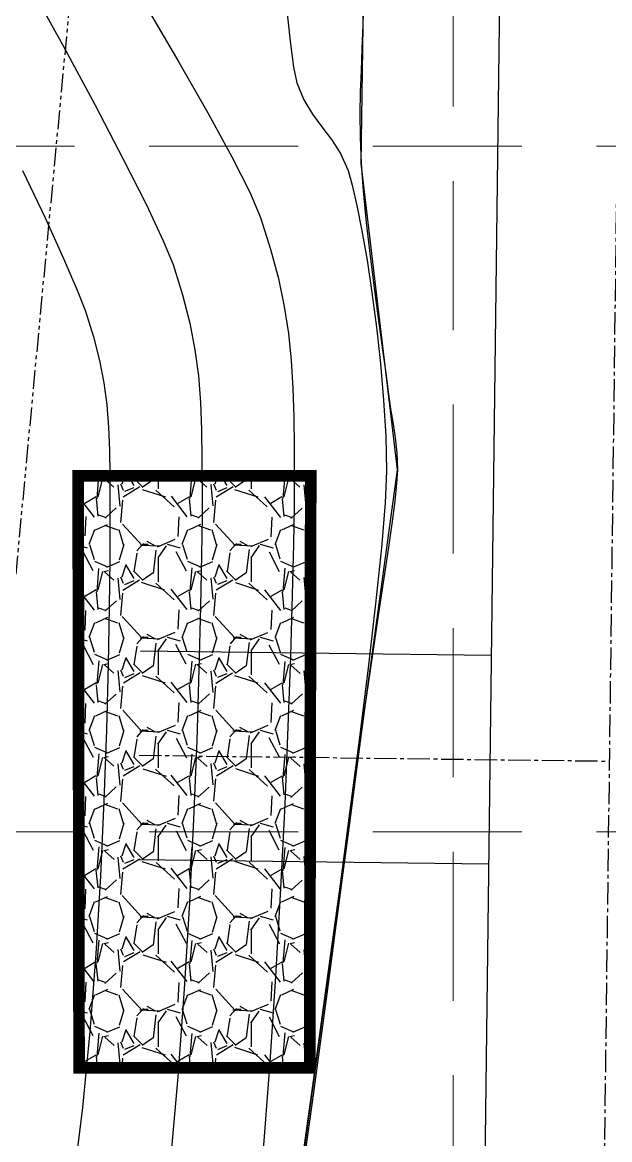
# Model space of a CAD drawing. Header units: inches. Extents: x 6967 to 7890, y 13663 to 15138.
# Drawn here: x 7782.34 to 7802.04, y 14712.21 to 14749.69 of the extents above; entities that cross this region are included whole.
import ezdxf

# ---------------------------------------------------------------- set-up
doc = ezdxf.new("R2010")
doc.units = ezdxf.units.IN
doc.header["$MEASUREMENT"] = 0
for name, pattern in [('ACAD_ISO02W100', [15, 12, -3]), ('CENTER2', [1.125, 0.75, -0.125, 0.125, -0.125]), ('DASHED', [0.75, 0.5, -0.25]), ('HIDDEN', [0.375, 0.25, -0.125]), ('xGWI003pt$0$PHANTOM2', [1.25, 0.625, -0.125, 0.125, -0.125, 0.125, -0.125])]:
    doc.linetypes.add(name, pattern=pattern)
for name, color, linetype in [('EC', 35, 'Continuous'), ('GRID', 254, 'HIDDEN'), ('LEGEND', 7, 'Continuous'), ('LIMITS OF DISTURBANCE', 1, 'HIDDEN'), ('V-ROAD-BACK-P', 2, 'Continuous'), ('V-STRM-CNTR-E', 11, 'CENTER2'), ('V-STRM-UNDR-E', 15, 'Continuous'), ('xGWI003pt$0$ROW', 3, 'xGWI003pt$0$PHANTOM2')]:
    doc.layers.add(name, color=color, linetype=linetype)

# ---------------------------------------------------------------- blocks, each defined once
blk = doc.blocks.new('A$C5A9A15D8')
at = {"layer": 'LEGEND', "linetype": 'ACAD_ISO02W100'}
h = blk.add_hatch(dxfattribs=at)
h.set_pattern_fill('GRAVEL', color=240, scale=6.239542902861828, style=0)
h.set_pattern_definition([(228.0128, (-443.5738500704401, -314.6513665602979), (-49.91633219236962, -56.15589449677243), [0.8394431439794187, -83.10502100299216]), (184.9697, (-444.1354089316992, -315.2753208506056), (74.87452139533133, 6.239488662559373), [1.440510790897905, -142.6105246220922]), (132.5103999999999, (-445.5705037993557, -315.4001117086482), (62.39537111534502, -68.63502605247159), [1.015722710071072, -100.5566730878942]), (267.2737, (-448.0039255314714, -316.9599974343819), (6.239518055299784, 124.7908598977362), [1.311789020811865, -129.8670881022031]), (292.8337, (-448.0663209605009, -318.270301443983), (-31.19777631970915, 74.87449244547543), [1.286312967139481, -127.34515845401]), (357.2737, (-447.5671575282731, -319.4558145955198), (-124.7908598977362, 6.239518055299787), [1.311789020811865, -129.8670881022031]), (37.6942, (-446.2568535186711, -319.5182100245529), (-81.11410357050225, -62.39536916120576), [1.734773873739771, -171.7424762302934]), (72.2553, (-444.8841540800422, -318.4574877310606), (43.67686747439494, 137.2699203476154), [1.637805137486397, -162.1427647670394]), (121.4296, (-444.3849906478126, -316.8976020053487), (-49.91639460039133, 81.11402676718619), [1.316231575358704, -130.3070694699984]), (175.2364, (-445.071340367128, -315.7744842828233), (68.63497783608176, -6.23949007053849), [1.502681596382008, -73.63136702500385]), (222.3974, (-446.5688306638149, -315.6496934247589), (-74.87456070167875, -68.63492252686748), [1.943293158010511, -192.3861661525274]), (138.8141, (-441.826778057638, -317.0223928633932), (-43.67681870675347, 37.43724065365782), [0.6632696501171155, -65.66397614102506]), (171.4692, (-442.3259414898685, -316.5856248602067), (81.11404703523417, -12.47913516075629), [1.261866438046058, -124.9250768646189]), (225, (-443.5738500704401, -316.3984385731092), (-6.927284193893688e-16, -6.23954483368184), [0.8824023968656229, -7.941640290419317]), (203.1986, (-444.0106180736411, -315.6496934247589), (31.1977128337948, 12.47909407477057), [0.4751911083961514, -47.04375126356059]), (291.8014, (-444.4473860768412, -315.8368797118565), (-6.239542344426787, 18.71863041204789), [0.6720174892669275, -32.928950567223]), (30.9638, (-444.1978043607278, -316.4608340021405), (18.7186163685666, 12.47910130188261), [1.091477000454707, -35.29099816807295]), (161.5651, (-443.2618729252972, -315.8992751408896), (12.47908851738508, -6.239532939701404), [0.7892460213258962, -18.94192323045021]), (16.38950000000001, (-448.0663209605009, -315.8368797118565), (62.39544274570402, 18.71858322118194), [1.105647002387116, -109.4593340157551]), (70.3462, (-447.0055986670141, -315.5249025667144), (-24.95814195721941, -68.63498525668675), [0.9275766874823422, -91.82989863492186]), (293.1986, (-443.2618729252972, -314.6513665602979), (-12.47909407477057, 31.1977128337948), [0.9503759772493998, -46.56856639470735]), (343.6105, (-442.8875003511248, -315.5249025667144), (-62.39544274570402, 18.71858322118195), [1.105647002387106, -109.459334015754]), (339.444, (-448.0663209605009, -319.7053963116286), (-31.19772602341072, 12.47906082522437), [1.066213091241029, -52.24446642898203]), (294.7751, (-447.0679940960426, -320.0797688858038), (-31.19766577876927, 68.63499328219208), [0.8933652737459417, -88.44329313124943]), (66.80140000000002, (-443.1994774962686, -320.8909094631872), (12.47909407477058, 31.1977128337948), [0.9503759772493996, -46.56856639470733]), (17.35400000000001, (-442.8251049220962, -320.0173734567707), (-81.11407033544509, -24.95813730805721), [1.045940816349631, -103.5478600391828]), (69.444, (-446.2568535186711, -320.8909094631872), (-12.47906082522438, -31.19772602341071), [0.5331065456205151, -52.77757297460258]), (101.3098999999995, (-443.5738500704401, -320.8909094631872), (-6.239528128632577, 24.95817630502462), [0.3181542926169236, -31.49739352039057]), (165.9638, (-443.6362454994696, -320.5789323180452), (18.71863211531189, -6.239530781683976), [1.28631296713948, -24.43997757336463]), (186.009, (-444.8841540800422, -320.2669551729032), (62.39542747438583, 6.239538644260497), [1.192064671591753, -118.0142340199251]), (303.6901, (-444.1978043607278, -317.0223928633932), (-6.239551229576698, 12.47908304641784), [0.8998793565365388, -21.59711079641984]), (353.1572, (-443.6986409284982, -317.7711380117435), (106.0722253895272, -12.47913570911834), [1.571079465683191, -155.5365988022911]), (60.94540000000001, (-442.1387552027818, -317.958324298841), (-24.95817178115838, -43.67680271957185), [0.6423983791070424, -63.5976267178843]), (90, (-441.826778057638, -317.3967654375683), (-6.239542902861828, 6.239542902861828), [0.3743725741717096, -5.865170328690119]), (120.2564, (-445.0089449380994, -320.0797688858038), (24.95813970743335, -43.67681564344377), [0.8668222582371768, -85.81567810536825]), (48.01279999999999, (-445.4457129412986, -319.3310237374535), (49.91633219236962, 56.15589449677243), [1.678886287958837, -82.26557785901272]), (0, (-444.322595218784, -318.0831151568855), (6.239542902861828, 6.239542902861828), [1.622281154744075, -4.617261748117752]), (325.3048, (-442.700314064039, -318.0831151568855), (-62.39539320732462, 43.67685403996678), [0.986559086543095, -97.6692746932516]), (254.0546, (-441.8891734866675, -318.6446740181364), (-6.239542212121846, -24.95817240169884), [0.9084899257424887, -44.51606875681096]), (207.646, (-442.1387552027818, -319.5182100245529), (-118.5512889930919, -62.39547715526828), [1.47917723826694, -146.4387899306002]), (175.4261, (-443.449059212383, -320.20455974387), (-81.11406122081627, 6.239510464483366), [1.56487112049483, -154.9220724613299])])
h.paths.add_polyline_path([(0.3899690438447578, 0.4612232424515241), (40.09761930152945, 0.3906646221039409), (40.09761930152945, 15.98952187923715), (0.3899690438447578, 15.92964831306745)])
at = {"layer": 'LEGEND', "color": 240, "linetype": 'Continuous', "const_width": 0.7799428628577285}
blk.add_lwpolyline([(0.3899690438447578, 0.4612232424515241), (40.09761930152945, 0.3906646221039409), (40.09761930152945, 15.98952187923715), (0.3899690438447578, 15.92964831306745)], close=True, dxfattribs=at)

msp = doc.modelspace()

# ---------------------------------------------------------------- linework, layer by layer
at = {"layer": 'EC', "color": 35, "extrusion": (0.8765304202437999, 0.4813464681362351, 0), "elevation": 13921.9884218369}
msp.add_lwpolyline([(9183.69326232613, 660), (9181.22781678061, 660)], dxfattribs=at)
at = {"layer": 'EC', "color": 35, "extrusion": (0.999736620025338, -0.02294974031035831, 0), "elevation": 7453.219968024943}
msp.add_lwpolyline([(14924.57128826767, 662), (14925.45697436098, 662)], dxfattribs=at)
at = {"layer": 'EC', "color": 35, "extrusion": (0.8616800228924372, 0.5074520057582678, 0), "elevation": 14194.49037957158}
msp.add_lwpolyline([(8758.699389014448, 661), (8756.534082740316, 661)], dxfattribs=at)
at = {"layer": 'EC', "color": 35}
for points, elevation in [([(7791.204533380876, 14750.19355431189), (7791.323243063665, 14749.05556537208)], 662), ([(7791.323243063665, 14749.05556537208), (7791.439608772754, 14748.19069650162)], 662), ([(7793.71197351201, 14748.0685899088), (7793.742834800146, 14748.80104657027)], 662), ([(7793.686482324681, 14747.35560434562), (7793.71197351201, 14748.0685899088)], 662), ([(7791.548717786146, 14747.65870489338), (7791.778365049078, 14747.08846717338)], 662), ([(7793.679977217676, 14745.83597456307), (7793.673452979469, 14746.62407189297)], 662), ([(7792.715102728699, 14745.75941354797), (7793.016854231194, 14745.28551805619)], 662), ([(7785.726086578984, 14745.09913228598), (7786.501073731101, 14743.56365455042)], 660), ([(7793.016854231194, 14745.28551805619), (7793.266812027839, 14744.71713502532)], 662), ([(7793.266812027839, 14744.71713502532), (7793.406962081827, 14744.2304295007)], 662), ([(7793.779732903929, 14744.03595521094), (7793.713146780608, 14744.95329436817)], 662), ([(7789.971378984323, 14743.99532818702), (7790.331280198671, 14743.14482066438)], 661), ([(7793.406962081827, 14744.2304295007), (7793.564685316344, 14743.54799130222)], 662), ([(7793.564685316344, 14743.54799130222), (7793.732444295132, 14742.69975220914)], 662), ([(7783.102422265447, 14743.13037567347), (7783.724587876834, 14741.77278184808)], 659), ([(7794.017312763451, 14741.84166703147), (7793.885412053429, 14742.97701914806)], 662), ([(7793.902701581937, 14741.71564400076), (7794.067919740502, 14740.62559845634)], 662), ([(7794.162563568346, 14740.6950797131), (7794.017312763451, 14741.84166703147)], 662), ([(7787.395748369503, 14741.57250630345), (7787.715968662482, 14740.55026407987)], 660), ([(7784.185052784739, 14740.70986022556), (7784.460216540336, 14740.00019194251)], 659), ([(7787.715968662482, 14740.55026407987), (7787.956417379301, 14739.60472178322)], 660), ([(7794.308293002461, 14739.60243804492), (7794.162563568346, 14740.6950797131)], 662), ([(7794.220561334574, 14739.45954735515), (7794.353088927895, 14738.24742247646)], 662), ([(7791.263386299983, 14739.25365372987), (7791.357723987176, 14738.34713691237)], 661), ([(7784.931034747425, 14738.34775750515), (7785.075665433098, 14737.59407768573)], 659), ([(7791.357723987176, 14738.34713691237), (7791.415417843201, 14737.42040540016)], 661), ([(7794.353088927895, 14738.24742247646), (7794.457965084213, 14737.01915559956)], 662), ([(7785.075665433098, 14737.59407768573), (7785.172714622517, 14736.85665612084)], 659), ([(7788.244219367872, 14737.82905906657), (7788.314682281331, 14736.94159969448)], 660), ([(7794.619638423589, 14737.29999546086), (7794.549701895735, 14737.83971506685)], 662), ([(7791.415417843201, 14737.42040540016), (7791.445883720105, 14736.45009686265)], 661), ([(7794.700583015802, 14736.72493752392), (7794.619638423589, 14737.29999546086)], 662), ([(7794.785475417199, 14736.22488761872), (7794.700583015802, 14736.72493752392)], 662), ([(7785.231885402426, 14736.11141780174), (7785.262880859572, 14735.3342877197)], 659), ([(7794.860978711, 14735.74993855251), (7794.785475417199, 14736.22488761872)], 662), ([(7788.351592902042, 14736.01616234515), (7788.366506050861, 14735.02407754255)], 660), ([(7794.930470308694, 14734.67571416601), (7794.913755980424, 14735.25018313253)], 662), ([(7794.905173661098, 14734.23376449769), (7794.930470308694, 14734.67571416601)], 662), ([(7785.275404080699, 14734.50119086597), (7785.279158152553, 14733.58805223183)], 659), ([(7794.840263663519, 14733.62350501377), (7794.905173661098, 14734.23376449769)], 662), ([(7788.370976548639, 14733.93667581062), (7788.367532818354, 14733.12833848784)], 660), ([(7785.279158152553, 14733.58805223183), (7785.279210992406, 14732.8553718814)], 659), ([(7791.457148836743, 14733.47226938479), (7791.435557913481, 14732.18833258874)], 661), ([(7794.619064748112, 14732.00185058738), (7794.742605598383, 14732.87088421131)], 662), ([(7791.435557913481, 14732.18833258874), (7791.39558773781, 14730.48868343856)], 661), ([(7794.383873999329, 14732.06032999873), (7794.188224490415, 14730.1894147167)], 662), ([(7794.476506395131, 14731.04235263906), (7794.619064748112, 14732.00185058738)], 662), ([(7785.255606217483, 14730.07188340408), (7785.221137992468, 14728.15067577346)], 659), ([(7794.188224490415, 14730.1894147167), (7793.937793213307, 14728.0409155116)], 662), ([(7794.003379144156, 14727.88055781834), (7794.161798310729, 14728.95575775747)], 662), ([(7791.250771880723, 14726.06302582504), (7791.141057325044, 14723.44740623631)], 661), ([(7788.189016259797, 14725.59275806044), (7788.08319674258, 14722.96080087987)], 660), ([(7793.537757525055, 14724.46254101886), (7793.718910521, 14725.82285347602)], 662), ([(7793.320637076975, 14722.82378391296), (7793.537757525055, 14724.46254101886)], 662), ([(7785.079843341744, 14723.57333496896), (7784.962206305799, 14721.04680229134)], 659), ([(7791.141057325044, 14723.44740623631), (7791.003225768438, 14720.63685204268)], 661), ([(7788.08319674258, 14722.96080087987), (7787.944899087042, 14720.16061715395)], 660), ([(7792.998344702179, 14720.7686289214), (7792.66932228166, 14718.34850858753)], 662), ([(7792.821263665362, 14719.05507072031), (7793.078241636997, 14720.99261589966)], 662), ([(7792.560395622312, 14717.09718211626), (7792.821263665362, 14719.05507072031)], 662), ([(7790.834842773771, 14717.68655768144), (7790.633473903915, 14714.65171758992)], 661), ([(7787.770122299543, 14717.25770602474), (7787.554865386435, 14714.31756663433)], 660), ([(7792.306329968085, 14715.20498382886), (7792.560395622312, 14717.09718211626)], 662), ([(7792.355786057635, 14716.07016161234), (7792.071789623038, 14714.01745945218)], 662), ([(7792.069759162921, 14713.46450959946), (7792.306329968085, 14715.20498382886)], 662), ([(7787.554865386435, 14714.31756663433), (7787.295127354075, 14711.40569812477)], 660), ([(7790.633473903915, 14714.65171758992), (7790.396684721738, 14711.58752620541)], 661), ([(7792.071789623038, 14714.01745945218), (7791.83138657081, 14712.27427356341)], 662), ([(7784.3564726942, 14713.29335813461), (7784.052269638688, 14710.86692886818)], 659), ([(7791.861375667064, 14711.96179316942), (7792.069759162921, 14713.46450959946)], 662), ([(7791.83138657081, 14712.27427356341), (7791.648630493887, 14710.92447540236)], 662)]:
    msp.add_lwpolyline(points, dxfattribs=dict(at, elevation=elevation))
at = {"layer": 'EC', "color": 35, "extrusion": (0.9993203252735642, -0.03686309123144488, 0), "elevation": 7244.759226236848}
msp.add_lwpolyline([(15026.07811240735, 662.0000000000005), (15026.86859542619, 662.0000000000005)], dxfattribs=at)
at = {"layer": 'EC', "color": 35, "extrusion": (0.8808389645497475, 0.4734160100069795, 0), "elevation": 13838.55908006034}
msp.add_lwpolyline([(9306.502481011128, 660), (9304.212152782715, 660)], dxfattribs=at)
at = {"layer": 'EC', "color": 35, "extrusion": (0.8675885366840599, 0.4972827475535541, 0), "elevation": 14090.52363994495}
msp.add_lwpolyline([(8922.868923731616, 661), (8920.912960591479, 661)], dxfattribs=at)
at = {"layer": 'EC', "color": 35, "extrusion": (0.9796090326508302, 0.2009132727046788, 0), "elevation": 10595.67187741408}
msp.add_lwpolyline([(12882.05719067053, 662), (12881.51412543684, 662)], dxfattribs=at)
at = {"layer": 'EC', "color": 35, "extrusion": (0.999841421364312, -0.01780820384520653, 0), "elevation": 7529.826655375398}
msp.add_lwpolyline([(14883.07689792028, 662), (14883.80854639675, 662)], dxfattribs=at)
at = {"layer": 'EC', "color": 35, "extrusion": (0.8538553189836093, 0.5205104170363922, 0), "elevation": 14329.06456945956}
msp.add_lwpolyline([(8536.178120970999, 662.0000000000005), (8535.621810909204, 662.0000000000005)], dxfattribs=at)
at = {"layer": 'EC', "color": 35, "extrusion": (0.8859290846953952, 0.4638207163234297, 0), "elevation": 13736.68362736885}
msp.add_lwpolyline([(9453.972927710696, 660.0000000000005), (9451.931127433909, 660.0000000000005)], dxfattribs=at)
at = {"layer": 'EC', "color": 35, "extrusion": (0.8766772557562563, 0.4810789844086722, 0), "elevation": 13922.3603567916}
msp.add_lwpolyline([(9181.145167893512, 661.0000000000005), (9179.466695081619, 661.0000000000005)], dxfattribs=at)
at = {"layer": 'EC', "color": 35, "extrusion": (0.7989672730988495, 0.6013745060417746, 0), "elevation": 15093.84465063374}
msp.add_lwpolyline([(7096.110540087822, 662.0000000000005), (7095.575839677221, 662.0000000000005)], dxfattribs=at)
at = {"layer": 'EC', "color": 35, "extrusion": (0.7950652032753954, 0.6065239669960736, 0), "elevation": 15139.37311309305}
msp.add_lwpolyline([(6997.908585901281, 662), (6997.371727805366, 662)], dxfattribs=at)
at = {"layer": 'EC', "color": 35, "extrusion": (0.9992946850699265, 0.03755172953402427, 0), "elevation": 8341.914622639408}
msp.add_lwpolyline([(14441.88605051274, 662), (14442.76935371458, 662)], dxfattribs=at)
at = {"layer": 'EC', "color": 35, "extrusion": (0.891844684708499, 0.4523417495182135, 0), "elevation": 13616.76921001899}
msp.add_lwpolyline([(9626.958138038915, 661.0000000000005), (9625.624582543955, 661.0000000000005)], dxfattribs=at)
at = {"layer": 'EC', "color": 35, "extrusion": (0.9025594989127186, 0.4305651529355602, 0), "elevation": 13372.59120717702}
msp.add_lwpolyline([(9957.185418942965, 659), (9955.419679516872, 659)], dxfattribs=at)
at = {"layer": 'EC', "color": 35, "extrusion": (0.9950571226770657, 0.09930419230646412, 0), "elevation": 9219.400617671903}
msp.add_lwpolyline([(13896.13879659447, 662.0000000000005), (13897.20299284889, 662.0000000000005)], dxfattribs=at)
at = {"layer": 'EC', "color": 35, "extrusion": (0.9034252539469809, 0.4287456245034262, 0), "elevation": 13355.76011637021}
msp.add_lwpolyline([(9981.279473142258, 660.0000000000005), (9979.95432444225, 660.0000000000005)], dxfattribs=at)
at = {"layer": 'EC', "color": 35, "extrusion": (0.9534373937838102, 0.3015910080468839, 0), "elevation": 11873.99306075048}
msp.add_lwpolyline([(11707.17171017724, 661), (11706.06069717168, 661)], dxfattribs=at)
at = {"layer": 'EC', "color": 35, "extrusion": (0.9853621358363266, 0.1704742246208294, 0), "elevation": 10192.89915652308}
msp.add_lwpolyline([(13198.26762048707, 662.0000000000005), (13197.26889304201, 662.0000000000005)], dxfattribs=at)
at = {"layer": 'EC', "color": 35, "extrusion": (0.924845386115686, 0.3803432814978168, 0), "elevation": 12808.9950892219}
msp.add_lwpolyline([(10672.65015861889, 660.0000000000005), (10671.79166328759, 660.0000000000005)], dxfattribs=at)
at = {"layer": 'EC', "color": 35, "extrusion": (0.966765367715425, 0.2556652572917548, 0), "elevation": 11300.78551270666}
msp.add_lwpolyline([(12260.33503002334, 661.0000000000005), (12259.31508583649, 661.0000000000005)], dxfattribs=at)
at = {"layer": 'EC', "color": 35, "extrusion": (0.9175979685245801, 0.3975097082582558, 0), "elevation": 13002.32766711254}
msp.add_lwpolyline([(10432.91466698522, 659.0000000000005), (10431.75629299249, 659.0000000000005)], dxfattribs=at)
at = {"layer": 'EC', "color": 35, "extrusion": (0.9788054192306224, 0.2047924590524899, 0), "elevation": 10644.66769622261}
msp.add_lwpolyline([(12833.14494638839, 661.0000000000005), (12832.18850049891, 661.0000000000005)], dxfattribs=at)
at = {"layer": 'EC', "color": 35, "extrusion": (0.9915405442884541, 0.1297973383092132, 0), "elevation": 9641.428315052963}
msp.add_lwpolyline([(13604.27865846217, 662), (13603.10265904601, 662)], dxfattribs=at)
at = {"layer": 'EC', "color": 35, "extrusion": (0.9542752186956185, 0.2989294347892651, 0), "elevation": 11834.7374017374}
msp.add_lwpolyline([(11739.01261406947, 659), (11738.11306084011, 659)], dxfattribs=at)
at = {"layer": 'EC', "color": 35, "extrusion": (0.9882982710257201, 0.1525336929585469, 0), "elevation": 9948.324925042441}
msp.add_lwpolyline([(13379.26916020157, 661), (13378.34872506571, 661)], dxfattribs=at)
at = {"layer": 'EC', "color": 35, "extrusion": (0.9820807362894601, 0.1884606786816598, 0), "elevation": 10426.23788193675}
msp.add_lwpolyline([(13007.75830582198, 660), (13006.84441777532, 660)], dxfattribs=at)
at = {"layer": 'EC', "color": 35, "extrusion": (0.990750357068838, 0.1356971995583187, 0), "elevation": 9722.336497842456}
msp.add_lwpolyline([(13544.61796678981, 662), (13545.6005706911, 662)], dxfattribs=at)
at = {"layer": 'EC', "color": 35, "extrusion": (0.9691546740047129, 0.2464532772247487, 0), "elevation": 11177.11640484498}
msp.add_lwpolyline([(12365.93613398082, 659.0000000000005), (12365.11684981083, 659.0000000000005)], dxfattribs=at)
at = {"layer": 'EC', "color": 35, "extrusion": (0.991450811003418, 0.1304809923347647, 0), "elevation": 9644.667608072097}
msp.add_lwpolyline([(13596.50046183763, 660.0000000000005), (13595.61473875268, 660.0000000000005)], dxfattribs=at)
at = {"layer": 'EC', "color": 35, "extrusion": (0.9907538701474949, 0.1356715474510441, 0), "elevation": 9721.985803438778}
msp.add_lwpolyline([(13544.07311557567, 662.0000000000005), (13544.86968860533, 662.0000000000005)], dxfattribs=at)
at = {"layer": 'EC', "color": 35, "extrusion": (0.996862767081274, 0.07914937527906263, 0), "elevation": 8927.161812413298}
msp.add_lwpolyline([(14074.43214749873, 659.0000000000005), (14073.68456383555, 659.0000000000005)], dxfattribs=at)
at = {"layer": 'EC', "color": 35, "extrusion": (0.9992055603992807, 0.03985283010226066, 0), "elevation": 8369.436166474423}
msp.add_lwpolyline([(14414.84760787829, 660.0000000000005), (14413.92143474035, 660.0000000000005)], dxfattribs=at)
at = {"layer": 'EC', "color": 35, "extrusion": (0.9983577941876147, 0.05728625301798352, 0), "elevation": 8625.886468988107}
msp.add_lwpolyline([(14266.30264595915, 662.0000000000005), (14265.08617116132, 662.0000000000005)], dxfattribs=at)
at = {"layer": 'EC', "color": 35, "extrusion": (0.9999255962375619, 0.01219844207087404, 0), "elevation": 7970.627903668432}
msp.add_lwpolyline([(14640.31014826955, 661.0000000000005), (14639.27282319528, 661.0000000000005)], dxfattribs=at)
at = {"layer": 'EC', "color": 35, "extrusion": (0.9997349449943571, 0.0230225923199326, 0), "elevation": 8131.718097415737}
msp.add_lwpolyline([(14552.44864724461, 662), (14551.27758131221, 662)], dxfattribs=at)
at = {"layer": 'EC', "color": 35, "extrusion": (0.9944698795083396, 0.1050221821839015, 0), "elevation": 9299.335072946065}
msp.add_lwpolyline([(13835.12362155667, 662.0000000000005), (13835.62615605297, 662.0000000000005)], dxfattribs=at)
at = {"layer": 'EC', "color": 35, "extrusion": (0.9998870366611916, 0.01503043302440206, 0), "elevation": 8005.861886674795}
msp.add_lwpolyline([(14616.65386285197, 659.0000000000005), (14615.82067187821, 659.0000000000005)], dxfattribs=at)
at = {"layer": 'EC', "color": 35, "extrusion": (0.9999928714986457, 0.00377583790609469, 0), "elevation": 7847.041526444289}
msp.add_lwpolyline([(14705.88852306927, 661), (14704.76096545162, 661)], dxfattribs=at)
at = {"layer": 'EC', "color": 35, "extrusion": (0.9999915492311053, 0.004111139303658477, 0), "elevation": 7848.878424990992}
msp.add_lwpolyline([(14702.88049560509, 660.0000000000005), (14701.79308468371, 660.0000000000005)], dxfattribs=at)
at = {"layer": 'EC', "color": 35, "extrusion": (0.9991491540304747, -0.0412427933121302, 0), "elevation": 7180.225186548929}
msp.add_lwpolyline([(15043.56622396054, 662.0000000000005), (15042.50118470933, 662.0000000000005)], dxfattribs=at)
at = {"layer": 'EC', "color": 35, "extrusion": (0.9999758876516412, -0.006944358524185304, 0), "elevation": 7688.954764763001}
msp.add_lwpolyline([(14788.0367322454, 661.0000000000005), (14787.22368263625, 661.0000000000005)], dxfattribs=at)
at = {"layer": 'EC', "color": 35, "extrusion": (0.9964894863376563, -0.08371800056447899, 0), "elevation": 6533.682947897332}
msp.add_lwpolyline([(15334.38824204894, 662.0000000000005), (15332.87346449904, 662.0000000000005)], dxfattribs=at)
at = {"layer": 'EC', "color": 35, "extrusion": (0.9916863541236048, -0.1286785725947887, 0), "elevation": 5834.135080274154}
msp.add_lwpolyline([(15613.40336516951, 662), (15614.16229544956, 662)], dxfattribs=at)
at = {"layer": 'EC', "color": 35, "extrusion": (0.9999255193236217, -0.01220474519953615, 0), "elevation": 7607.973372573319}
msp.add_lwpolyline([(14827.08604638241, 660.0000000000005), (14825.78188966946, 660.0000000000005)], dxfattribs=at)
at = {"layer": 'EC', "color": 35, "extrusion": (0.9999871603712913, -0.005067454248594755, 0), "elevation": 7710.521180349773}
msp.add_lwpolyline([(14772.11775370284, 659.0000000000005), (14770.92408201791, 659.0000000000005)], dxfattribs=at)
at = {"layer": 'EC', "color": 35, "extrusion": (0.9999390359421542, -0.01104193819378558, 0), "elevation": 7622.132442117795}
msp.add_lwpolyline([(14816.7281187236, 659), (14815.13818967638, 659)], dxfattribs=at)
at = {"layer": 'EC', "color": 35, "extrusion": (0.9998256318924834, -0.01867366623875458, 0), "elevation": 7511.896406113699}
msp.add_lwpolyline([(14874.6925972153, 660.0000000000005), (14872.95801206686, 660.0000000000005)], dxfattribs=at)
at = {"layer": 'EC', "color": 35, "extrusion": (0.9887787771265509, -0.1493871811907658, 0), "elevation": 5506.384055272475}
msp.add_lwpolyline([(15729.10128252459, 662.0000000000005), (15730.13691738989, 662.0000000000005)], dxfattribs=at)
at = {"layer": 'EC', "color": 35, "extrusion": (0.9995650309852172, -0.02949150439570408, 0), "elevation": 7353.582300316732}
msp.add_lwpolyline([(14953.8613545131, 661), (14951.8002909473, 661)], dxfattribs=at)
at = {"layer": 'EC', "color": 35, "extrusion": (0.9996829758466473, -0.02517832008676962, 0), "elevation": 7414.971218713869}
msp.add_lwpolyline([(14921.51699628871, 660.0000000000005), (14919.41732397821, 660.0000000000005)], dxfattribs=at)
at = {"layer": 'EC', "color": 35, "extrusion": (0.9888528722807419, -0.1488959266807756, 0), "elevation": 5514.197764688957}
msp.add_lwpolyline([(15725.28915041382, 662.0000000000005), (15726.36370977014, 662.0000000000005)], dxfattribs=at)
at = {"layer": 'EC', "color": 35, "extrusion": (0.9993696147009177, -0.03550173534546538, 0), "elevation": 7263.538489709183}
msp.add_lwpolyline([(14995.74983775125, 661), (14993.38285509367, 661)], dxfattribs=at)
at = {"layer": 'EC', "color": 35, "extrusion": (0.9996633159417222, -0.02594715322344036, 0), "elevation": 7400.44639586293}
msp.add_lwpolyline([(14925.19626797887, 659.0000000000005), (14923.00774824475, 659.0000000000005)], dxfattribs=at)
at = {"layer": 'EC', "color": 35, "extrusion": (0.9994803820108734, -0.0322329951353978, 0), "elevation": 7309.49217340782}
msp.add_lwpolyline([(14971.37721214271, 660), (14968.97773383746, 660)], dxfattribs=at)
at = {"layer": 'EC', "color": 35, "extrusion": (0.9923619677746713, -0.1233601431353836, 0), "elevation": 5917.554209745242}
msp.add_lwpolyline([(15577.00894614203, 662.0000000000005), (15574.64870688672, 662.0000000000005)], dxfattribs=at)
at = {"layer": 'EC', "color": 35, "extrusion": (0.9901728146779556, -0.1398491940367727, 0), "elevation": 5657.728037655919}
msp.add_lwpolyline([(15672.05962803131, 662.0000000000005), (15673.13203706892, 662.0000000000005)], dxfattribs=at)
at = {"layer": 'EC', "color": 35, "extrusion": (0.991002872327507, -0.1338406031017164, 0), "elevation": 5752.684814561251}
msp.add_lwpolyline([(15636.44878457016, 662.0000000000005), (15637.4536596264, 662.0000000000005)], dxfattribs=at)
at = {"layer": 'EC', "color": 35, "extrusion": (0.9993752136529155, -0.03534377365519378, 0), "elevation": 7259.829188397873}
msp.add_lwpolyline([(14991.91939904626, 659), (14989.52834723965, 659)], dxfattribs=at)
at = {"layer": 'EC', "color": 35, "extrusion": (0.9917037773974022, -0.1285442254468231, 0), "elevation": 5836.085272352901}
msp.add_lwpolyline([(15605.35929935698, 662), (15602.88673371987, 662)], dxfattribs=at)
at = {"layer": 'EC', "color": 35, "extrusion": (0.9912251724312934, -0.1321841803641905, 0), "elevation": 5778.763392439339}
msp.add_lwpolyline([(15624.20748024261, 662), (15621.70752129774, 662)], dxfattribs=at)
at = {"layer": 'EC', "color": 35, "extrusion": (0.9913523034198523, -0.1312273237712075, 0), "elevation": 5793.889601337749}
msp.add_lwpolyline([(15616.35473998841, 662), (15618.20188152123, 662)], dxfattribs=at)
at = {"layer": 'EC', "color": 35, "extrusion": (0.9981991423619498, -0.05998726688112929, 0), "elevation": 6887.867234355996}
msp.add_lwpolyline([(15161.53489824651, 659), (15158.93150270475, 659)], dxfattribs=at)
at = {"layer": 'EC', "color": 35, "extrusion": (0.9983752881249653, -0.05698055862654033, 0), "elevation": 6939.554979141271}
msp.add_lwpolyline([(15140.65577460655, 661.0000000000005), (15137.7006790665, 661.0000000000005)], dxfattribs=at)
at = {"layer": 'EC', "color": 35, "extrusion": (0.9981924460467471, -0.0600985911250178, 0), "elevation": 6889.206854272058}
msp.add_lwpolyline([(15161.59764883229, 660.0000000000005), (15158.68948103288, 660.0000000000005)], dxfattribs=at)
at = {"layer": 'EC', "color": 35, "extrusion": (0.9970649610115442, -0.07656019542195415, 0), "elevation": 6635.110064021916}
msp.add_lwpolyline([(15271.25514750259, 659), (15268.64139456753, 659)], dxfattribs=at)
at = {"layer": 'EC', "color": 35, "extrusion": (0.9906633709543077, -0.1363307942082335, 0), "elevation": 5713.347917934461}
msp.add_lwpolyline([(15643.30954610642, 662), (15641.00972656934, 662)], dxfattribs=at)
at = {"layer": 'EC', "color": 35, "extrusion": (0.9952442333915801, -0.09741106662390125, 0), "elevation": 6314.09829054707}
msp.add_lwpolyline([(15404.16367008922, 659), (15401.60283586792, 659)], dxfattribs=at)
at = {"layer": 'GRID', "color": 252, "linetype": 'HIDDEN', "lineweight": 0, "ltscale": 20}
for p, q in [((7796.844005881818, 13779.36757370583), (7796.774858652847, 15114.08652846618)), ((6991.593066174478, 14745.53413040421), (7865.680139992453, 14745.53413040421)), ((6991.593066174478, 14722.53183898789), (7865.680139992453, 14722.53183898789))]:
    msp.add_line(p, q, dxfattribs=at)
at = {"layer": 'V-ROAD-BACK-P', "color": 7}
msp.add_lwpolyline([(7778.760277262934, 14437.20548992153), (7779.516222721217, 14488.39125664194), (7780.666920586839, 14539.61561091481), (7781.166314140494, 14589.76438837854), (7779.616921649059, 14598.81699770795), (7779.807344266701, 14610.78261834487), (7781.912741632964, 14617.30904986831), (7784.343590538624, 14651.6780833992), (7784.854980794758, 14657.49524323076), (7784.004255470451, 14667.30083789261), (7785.381389275158, 14678.15765836336), (7788.383361702778, 14686.88323020959), (7794.925631517425, 14734.67575779417), (7793.707141772859, 14744.95298216374), (7793.925610650784, 14760.42050776899), (7795.995475410493, 14772.59468651446), (7796.97677424844, 14839.21088622474), (7797.755487931841, 14889.54183240599), (7798.4836316865, 14940.13585876951), (7799.163951837994, 14990.47690261785), (7800.011553255311, 15040.88708565995)], dxfattribs=at)
at = {"layer": 'V-STRM-CNTR-E', "color": 5}
for points in [[(7834.256476798202, 15096.26883701431), (7818.911871528414, 15096.03385448739), (7806.572318060636, 15085.31448931426), (7798.051270544287, 14409.83936559138)], [(7786.261905763853, 14725.10589469501), (7802.025815993027, 14724.90703462839)]]:
    msp.add_lwpolyline(points, dxfattribs=at)
at = {"layer": 'V-STRM-UNDR-E', "color": 5}
for points in [[(7834.195229219691, 15100.26836807859), (7817.39082170022, 15100.01103059268), (7802.595257129547, 15087.15812955458), (7794.051588777439, 14409.88982115546)], [(7786.306054382418, 14728.60561624101), (7798.070282844745, 14728.45721173846)], [(7786.217757145288, 14721.60617314902), (7797.981985607615, 14721.45776864647)]]:
    msp.add_lwpolyline(points, dxfattribs=at)
at = {"layer": 'xGWI003pt$0$ROW', "color": 7}
msp.add_line((7772.502529165669, 14629.12810277112), (7784.513855206398, 14756.45436890178), dxfattribs=at)

# ---------------------------------------------------------------- block references
at = {"layer": 'LIMITS OF DISTURBANCE', "linetype": 'DASHED', "ltscale": 25, "xscale": 0.5, "yscale": 0.5, "zscale": 0.5, "rotation": 90}
msp.add_blockref('A$C5A9A15D8', (7792.20900512264, 14714.42625123845), dxfattribs=at)

doc.saveas('drawing.dxf')
